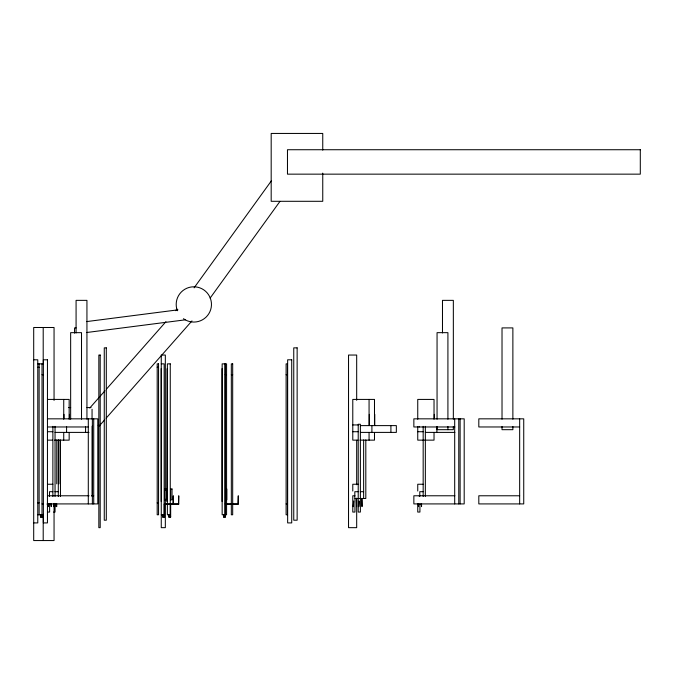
<?xml version="1.0" encoding="UTF-8"?>
<svg xmlns="http://www.w3.org/2000/svg" width="674" height="674" viewBox="0 0 674 674"><rect width="100%" height="100%" fill="white"/><g stroke="black" fill="none" stroke-linecap="round" stroke-linejoin="round"><path stroke-width="1.01" d="M194.095 287.84L271.277 180.977M210.111 298.119L279.937 201.425M89.777 408.006L105.009 390.743M106.391 389.168L165.939 321.683M175.628 310.697L177.018 309.13M99.87 425.277L104.714 419.784M106.096 418.217L191.955 320.917M86.676 321.582L177.953 309.846M86.761 332.501L185.299 319.83M76.137 327.909L74.544 327.909L74.544 333.158M33.7 359.798L37.769 359.798L37.769 522.914L33.7 522.914M37.769 363.867L43.372 363.867M161.263 363.867L164.153 363.867L164.153 514.776L161.263 514.776M37.769 367.263L39.126 367.263M157.194 367.263L158.55 367.263M161.196 368.619L161.196 501.498M222.083 368.619L222.083 501.498M42.015 374.727L43.372 374.727M225.217 374.727L226.574 374.727M231.325 374.727L232.682 374.727M286.113 374.727L287.469 374.727M47.45 399.421L69.161 399.421L69.161 419.262M68.647 407.568L70.677 407.568M86.963 407.568L91.032 407.568M47.45 418.832L97.797 418.832L97.797 503.916L47.172 503.916M352.78 424.94L358.214 424.94M360.379 425.614L396.346 425.614L396.346 432.396L360.379 432.396M47.45 426.971L88.294 426.971M454.891 426.971L413.853 426.971L413.853 418.832L464.192 418.832L464.192 503.916L413.853 503.916L413.853 495.778L454.891 495.778M519.662 426.971L478.81 426.971L478.81 418.832L523.732 418.832L523.732 503.916L478.81 503.916L478.81 495.778L519.662 495.778M47.45 431.722L52.875 431.722M352.78 431.722L358.214 431.722M417.745 431.722L423.171 431.722M55.049 432.396L89.01 432.396M425.345 432.396L454.874 432.396M47.45 440.139L52.538 440.139M54.569 440.139L69.161 440.139L69.161 432.826M357.869 440.139L352.78 440.139L352.78 399.421L374.491 399.421L374.491 425.521M359.908 440.139L374.491 440.139L374.491 432.826M47.45 484.244L52.875 484.244M358.214 484.244L352.78 484.244L352.78 491.026M423.171 484.244L417.745 484.244L417.745 491.026M52.875 491.7L49.48 491.7L49.48 496.553M54.914 491.7L58.301 491.7M358.214 491.7L354.819 491.7L354.819 498.49L365.813 498.49L365.813 439.937M360.245 491.7L363.64 491.7M423.171 491.7L419.784 491.7L419.784 496.553M47.45 495.778L89.044 495.778M91.63 495.778L93.72 495.778M354.954 495.778L352.78 495.778L352.78 512.063L354.954 512.063L354.954 498.827M37.769 502.855L39.126 502.855M157.194 502.855L158.55 502.855M42.015 503.916L43.372 503.916M178.745 503.916L164.287 503.916L164.287 516.806M225.217 503.916L238.276 503.916M286.113 503.916L287.469 503.916M47.172 504.186L51.182 503.916M53.473 504.186L56.608 504.186M164.287 504.186L178.745 504.186L178.745 495.778L178.467 503.916M226.186 504.186L238.276 504.186L238.276 495.778L238.006 503.916M54.872 506.629L55.142 503.672M47.45 512.063L49.615 512.063L49.615 503.916M53.6 512.063L55.049 512.063L55.049 503.916M37.769 514.776L43.372 514.776M225.217 514.776L226.574 514.776L226.574 363.867L225.217 363.867L225.183 516.806M40.482 516.806L42.428 516.806M162.619 516.806L164.557 516.806M168.727 516.806L170.665 516.806M223.507 516.806L225.453 516.806M98.219 425.227L99.179 426.061M519.662 418.832L519.662 503.916M512.872 419.194L512.872 327.909L502.02 327.909L502.02 419.194M512.872 426.541L512.872 429.683L502.02 429.683L502.02 426.541M460.123 418.832L460.123 503.916M458.767 418.832L458.767 503.916M454.697 418.832L454.697 503.916M453.341 419.169L453.341 300.36L442.481 300.36L442.481 332.956M453.341 426.532L453.341 429.683L437.055 429.683L437.055 426.558M447.915 419.253L447.915 332.661L437.055 332.661L437.055 419.253M447.915 426.558L447.915 429.683M436.878 426.583L436.878 432.396M434.3 414.35L434.3 418.377M434.031 419.262L434.031 399.421L417.745 399.421L417.745 419.262M434.031 432.826L434.031 440.139L417.745 440.139L417.745 426.566M425.345 426.347L425.345 496.401M423.171 426.347L423.171 496.553M421.545 503.672L421.545 506.629L421.275 503.672M419.919 503.916L419.919 512.063L417.745 512.063L417.745 503.916M419.279 426.423L419.279 426.971M419.279 495.778L419.279 496.317M418.562 503.916L418.562 506.629L418.284 503.916M390.912 425.614L390.912 432.396M374.769 414.35L374.769 425.21M371.913 425.614L371.913 432.396M369.335 414.35L369.335 425.21M369.066 399.421L369.066 425.521M369.066 432.826L369.066 440.139M363.64 439.937L363.64 498.49M362.014 498.735L362.014 506.629L361.736 498.735M360.379 498.49L360.379 424.258L358.214 424.258L358.214 498.49M360.379 498.827L360.379 512.063L358.214 512.063L358.214 498.827M356.681 400.305L356.681 355.046L348.534 355.046L348.534 527.666L356.681 527.666L356.681 498.196M356.681 440.307L356.681 484.741M356.58 498.735L356.58 506.629L356.31 498.735M322.753 150.142L322.753 133.444L271.184 133.444L271.184 201.299L322.753 201.299L322.753 173.108M226.809 488.987L226.809 499.847M225.453 514.826L225.453 517.076L223.507 517.076L223.507 514.776M223.785 514.776L223.785 516.806M173.311 504.186L173.311 495.778L173.041 503.916M170.665 503.916L170.665 517.076L168.727 517.076L168.727 514.776M170.396 503.916L170.396 516.806M168.997 514.776L168.997 516.806M165.332 490.141L165.332 355.046L161.263 355.046L161.263 527.666L165.332 527.666L165.332 499.249M164.557 503.916L164.557 517.076L162.619 517.076L162.619 514.776M162.889 514.776L162.889 516.806M93.72 418.832L93.72 503.916M92.363 418.832L92.363 503.916M92.186 426.187L92.186 496.561M92.052 409.202L92.052 418.992M88.294 418.832L88.294 503.916M86.938 419.169L86.938 300.36L76.078 300.36L76.078 332.956M85.581 426.583L85.581 432.396M81.512 419.253L81.512 332.661L70.652 332.661L70.652 419.253M69.43 414.35L69.43 418.377M66.583 426.583L66.583 432.396M64.005 414.35L64.005 418.377M63.735 399.421L63.735 419.262M63.735 432.826L63.735 440.139M60.475 439.937L60.475 496.401M58.941 439.937L58.941 483.848M58.301 439.937L58.301 496.553M56.768 439.937L56.768 483.848M56.675 503.672L56.675 506.629L56.405 503.672M55.049 426.347L55.049 496.401M54.055 400.398L54.055 327.497L33.7 327.497L33.7 540.556L54.055 540.556L54.055 503.385M53.693 503.916L53.693 506.629M52.875 426.347L52.875 496.553M51.249 503.672L51.249 506.629L50.971 503.672M48.258 503.916L48.258 506.629L47.989 503.916M43.203 327.497L43.203 364.238M43.203 514.321L43.203 540.556M42.428 514.826L42.428 517.076L40.482 517.076L40.482 514.776M42.15 514.826L42.15 516.806M42.015 363.867L42.015 514.776M40.76 514.776L40.76 516.806M39.126 363.867L39.126 514.776M177.363 310.748A17.642 17.642 0 0 1 193.219 286.804A17.642 17.642 0 0 1 210.701 309.585A17.642 17.642 0 0 1 183.463 318.701M640.3 149.729L287.469 149.729L287.469 174.153L640.3 174.153L640.3 149.729M106.298 347.86L104.268 347.86L104.268 520.202L106.298 520.202L106.298 347.86M297.141 347.86L293.754 347.86L293.754 520.202L297.141 520.202L297.141 347.86M100.199 355.046L98.842 355.046L98.842 527.666L100.199 527.666L100.199 355.046M47.45 359.798L43.372 359.798L43.372 522.914L47.45 522.914L47.45 359.798M291.716 359.798L287.646 359.798L287.646 522.914L291.716 522.914L291.716 359.798M158.55 363.867L157.194 363.867L157.194 514.776L158.55 514.776L158.55 363.867M170.261 363.867L167.371 363.867L167.371 514.776L170.261 514.776L170.261 363.867M225.04 363.867L222.15 363.867L222.15 514.776L225.04 514.776L225.04 363.867M232.682 363.867L231.325 363.867L231.325 514.776L232.682 514.776L232.682 363.867M287.469 363.867L286.113 363.867L286.113 514.776L287.469 514.776L287.469 363.867M167.304 368.619L167.169 501.498L167.304 368.619M165.914 488.987L164.557 488.987L164.557 499.847L165.914 499.847L165.914 488.987M172.022 488.987L170.665 488.987L170.665 499.847L172.022 499.847L172.022 488.987M353.597 501.203L353.328 506.629L353.597 501.203M359.023 501.203L358.753 506.629L359.023 501.203"/></g></svg>
